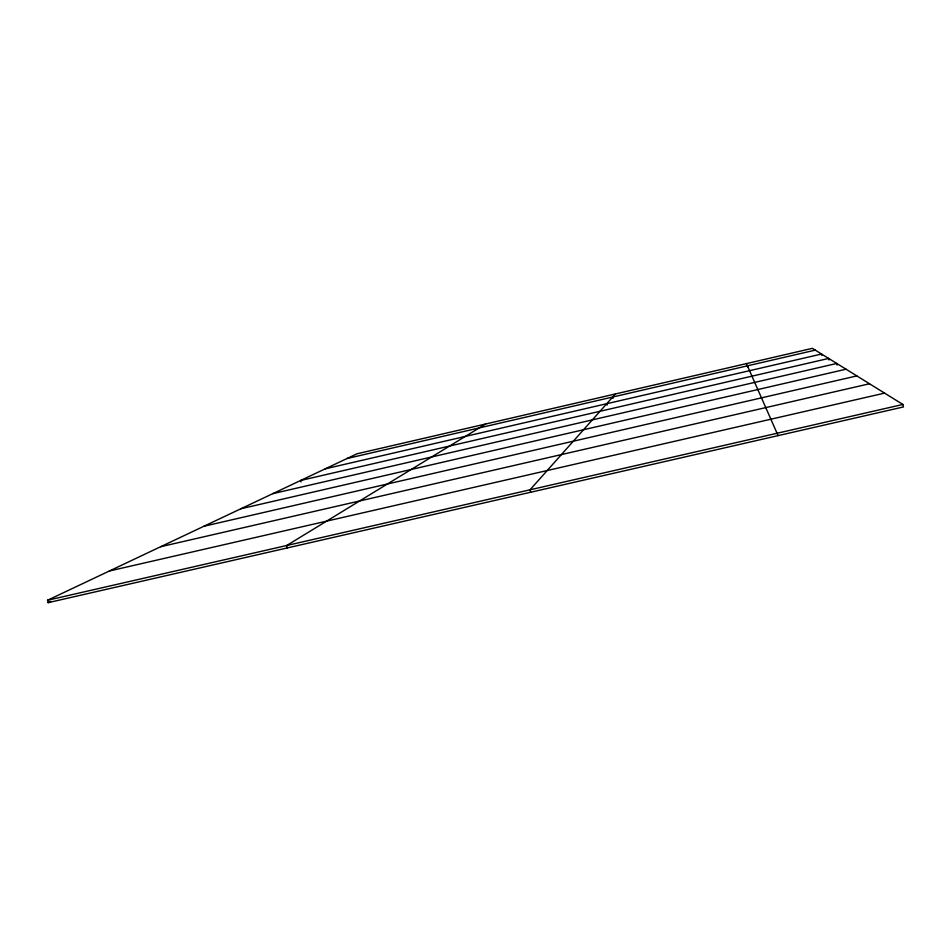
<?xml version="1.0" encoding="UTF-8"?>
<svg xmlns="http://www.w3.org/2000/svg" width="951" height="951" viewBox="0 0 951 951"><rect width="100%" height="100%" fill="white"/><g stroke="black" fill="none" stroke-linecap="round" stroke-linejoin="round"><path stroke-width="1.43" d="M615.44 393.952L530.016 489.813L530.599 492.261M485.64 424.003L286.726 545.494L287.321 547.931M48.144 602.661L903.45 406.945L902.879 404.46L812.38 348.339L357.005 453.793L47.55 600.247L48.144 602.661L50.772 601.401M347.008 458.525L815.269 350.134M325.218 468.831L821.557 354.034L821.89 355.46M272.794 493.652L836.761 363.46L837.13 365.089M240.853 508.761L846.045 369.214M203.906 526.248L856.839 375.907M160.66 546.718L869.499 383.764M109.377 570.992L884.596 393.12M47.55 600.247L902.879 404.46M746.44 363.615L778.084 435.629M301.027 481.943L300.671 480.457L828.666 358.444L829.01 359.965M612.706 397.019L613.015 398.362M606.738 403.723L607.059 405.138M747.427 365.838L747.736 367.181"/></g></svg>
